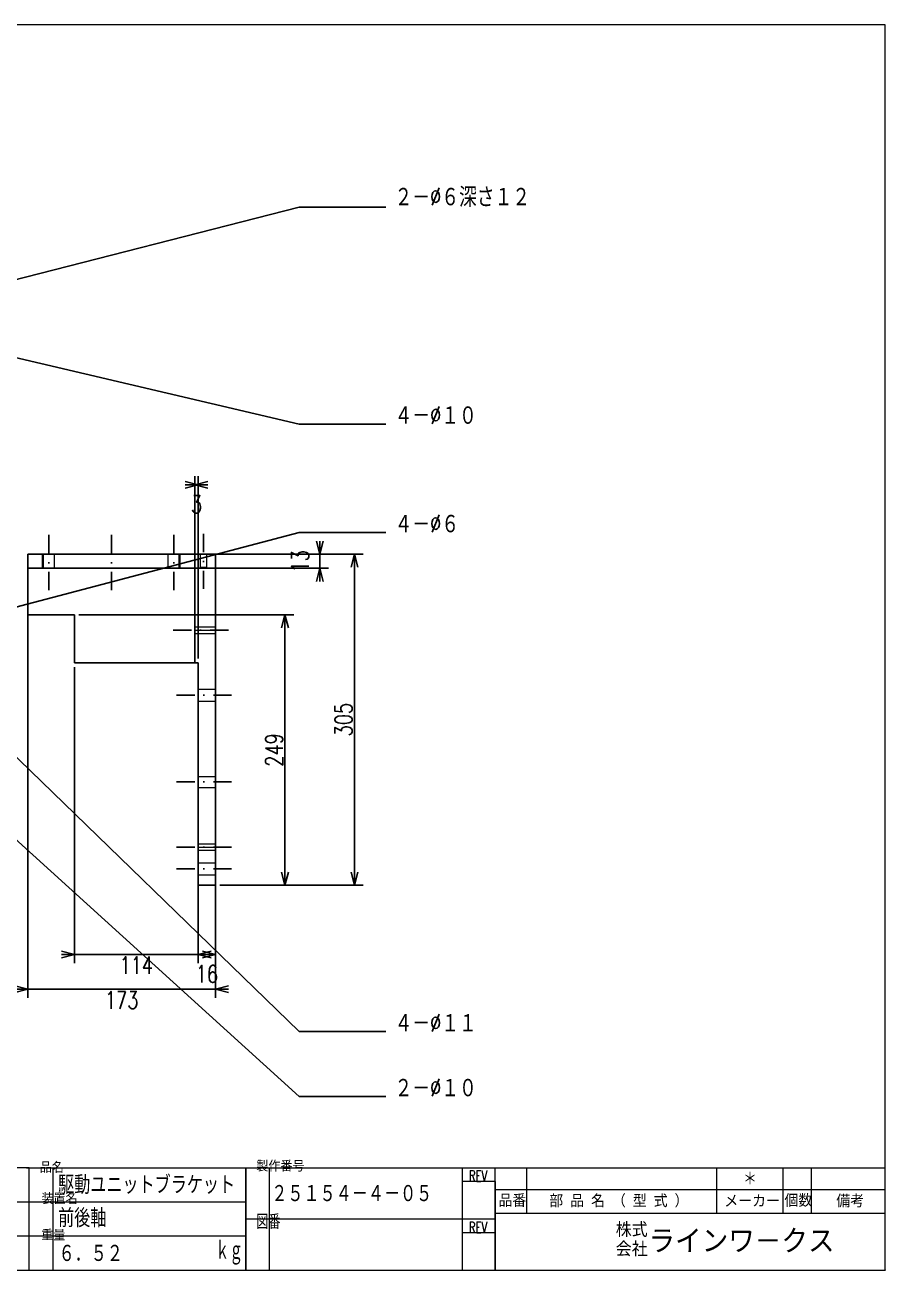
# Model space of a CAD drawing. Header units: millimetres. Extents: x 5 to 415, y 5 to 292.
# Drawn here: x 216.8 to 415, y 5 to 292 of the extents above; entities that cross this region are included whole.
import ezdxf

# ---------------------------------------------------------------- set-up
doc = ezdxf.new("R2010")
doc.units = ezdxf.units.MM
doc.header["$LTSCALE"] = 8.4
doc.linetypes.add('DASHDOT', pattern=[1, 0.5, -0.25, 0, -0.25])
doc.linetypes.add('HIDDEN', pattern=[1.905, 1.27, -0.635])
doc.layers.add('1', color=7, linetype='CONTINUOUS')
doc.layers.add('254', color=7, linetype='CONTINUOUS')
doc.styles.add('GMM001', font='txt.shx', dxfattribs={"bigfont": 'bigfont.shx'})
doc.styles.add('GMM003', font='txt.shx', dxfattribs={"width": 0.91125, "bigfont": 'bigfont.shx'})
doc.styles.add('GMM004', font='txt.shx', dxfattribs={"width": 0.666667, "bigfont": 'bigfont.shx'})
doc.styles.add('GMM007', font='txt.shx', dxfattribs={"width": 0.625, "bigfont": 'bigfont.shx'})
doc.styles.add('GMM008', font='txt.shx', dxfattribs={"width": 0.8, "bigfont": 'bigfont.shx'})
doc.styles.add('STANDARD1', font='TXT', dxfattribs={"bigfont": 'BIGFONT'})
doc.styles.add('VF003', font='txt.shx', dxfattribs={"width": 0.75})
doc.dimstyles.new('GEN013', dxfattribs={"dimtxt": 4, "dimasz": 3, "dimexe": 2, "dimexo": 1, "dimgap": 0.5, "dimtad": 3, "dimlfac": 4, "dimdsep": 46, "dimtxsty": 'VF003', "dimblk1": 'OPEN30', "dimblk2": 'OPEN30', "dimsah": 1, "dimcen": 1, "dimclrd": 3, "dimclre": 3, "dimclrt": 7, "dimazin": 3, "dimtfac": 1, "dimtmove": 0, "dimatfit": 3})
doc.dimstyles.new('GEN014', dxfattribs={"dimtxt": 4, "dimasz": 3, "dimexe": 2, "dimexo": 1, "dimgap": 0.5, "dimtad": 3, "dimlfac": 4, "dimdsep": 46, "dimtxsty": 'VF003', "dimblk1": 'OPEN30', "dimblk2": 'OPEN30', "dimsah": 1, "dimcen": 1, "dimclrd": 3, "dimclre": 3, "dimclrt": 7, "dimazin": 3, "dimtfac": 1, "dimtmove": 0, "dimatfit": 3})
doc.dimstyles.new('GEN015', dxfattribs={"dimtxt": 4, "dimasz": 3, "dimexe": 2, "dimexo": 1, "dimgap": 0.5, "dimtad": 3, "dimlfac": 4, "dimdsep": 46, "dimtxsty": 'VF003', "dimblk1": 'OPEN30', "dimblk2": 'OPEN30', "dimsah": 1, "dimcen": 1, "dimclrd": 3, "dimclre": 3, "dimclrt": 7, "dimazin": 3, "dimtfac": 1, "dimtmove": 0, "dimatfit": 3})
doc.dimstyles.new('GEN016', dxfattribs={"dimtxt": 4, "dimasz": 3, "dimexe": 2, "dimexo": 1, "dimgap": 0.5, "dimtad": 3, "dimlfac": 4, "dimdsep": 46, "dimtxsty": 'VF003', "dimblk1": 'OPEN30', "dimblk2": 'OPEN30', "dimsah": 1, "dimcen": 1, "dimclrd": 3, "dimclre": 3, "dimclrt": 7, "dimazin": 3, "dimtfac": 1, "dimtmove": 0, "dimatfit": 3})
doc.dimstyles.new('GEN017', dxfattribs={"dimtxt": 4, "dimasz": 3, "dimexe": 2, "dimexo": 1, "dimgap": 0.5, "dimtad": 3, "dimlfac": 4, "dimdsep": 46, "dimtxsty": 'VF003', "dimblk1": 'OPEN30', "dimblk2": 'OPEN30', "dimsah": 1, "dimcen": 1, "dimclrd": 3, "dimclre": 3, "dimclrt": 7, "dimazin": 3, "dimtfac": 1, "dimtmove": 0, "dimatfit": 3})
doc.dimstyles.new('GEN018', dxfattribs={"dimtxt": 4, "dimasz": 3, "dimexe": 2, "dimexo": 1, "dimgap": 0.5, "dimtad": 3, "dimlfac": 4, "dimdsep": 46, "dimtxsty": 'VF003', "dimblk1": 'OPEN30', "dimblk2": 'OPEN30', "dimsah": 1, "dimcen": 1, "dimclrd": 3, "dimclre": 3, "dimclrt": 7, "dimazin": 3, "dimtfac": 1, "dimtmove": 0, "dimatfit": 3})
doc.dimstyles.new('GEN019', dxfattribs={"dimtxt": 4, "dimasz": 3, "dimexe": 2, "dimexo": 1, "dimgap": 0.5, "dimtad": 3, "dimlfac": 4, "dimdsep": 46, "dimtxsty": 'VF003', "dimblk1": 'OPEN30', "dimblk2": 'OPEN30', "dimsah": 1, "dimcen": 1, "dimclrd": 3, "dimclre": 3, "dimclrt": 7, "dimazin": 3, "dimtfac": 1, "dimtmove": 0, "dimatfit": 3})
doc.dimstyles.new('GENLDR', dxfattribs={"dimtxt": 4, "dimasz": 3, "dimexe": 2, "dimexo": 1, "dimgap": 0.5, "dimtad": 3, "dimlfac": 4, "dimdsep": 46, "dimtxsty": 'VF003', "dimblk1": 'OPEN30', "dimblk2": 'OPEN30', "dimsah": 1, "dimcen": 1, "dimclrd": 3, "dimclre": 3, "dimclrt": 7, "dimazin": 3, "dimtfac": 1, "dimtmove": 0, "dimatfit": 3})

# ---------------------------------------------------------------- blocks, each defined once
blk = doc.blocks.new('_OPEN30')
at = {"color": 0, "linetype": 'BYBLOCK'}
blk.add_line((0, 0), (-1, 0), dxfattribs=at)
blk.add_lwpolyline([(-1, 0.259), (0, 0), (-1, -0.259)], dxfattribs=at)
blk = doc.blocks.new('*D13')
at = {"color": 3}
for p, q in [((229.25, 156), (278.75, 156)), ((276.75, 96.75), (276.75, 153)), ((261.75, 93.75), (278.75, 93.75))]:
    blk.add_line(p, q, dxfattribs=at)
at = {"layer": 'Defpoints'}
for p in [(228.25, 156), (260.75, 93.75), (276.75, 93.75)]:
    blk.add_point(p, dxfattribs=at)
at = {"layer": '1', "color": 3, "xscale": 3, "yscale": 3}
for p, rotation in [((276.75, 156), 90), ((276.75, 93.75), 270)]:
    blk.add_blockref('_OPEN30', p, dxfattribs=dict(at, rotation=rotation))
at = {"layer": '1', "color": 7, "insert": (274.25, 124.875), "char_height": 4, "attachment_point": 5, "rotation": 90, "style": 'VF003'}
blk.add_mtext('249', dxfattribs=at)
blk = doc.blocks.new('*D14')
at = {"color": 3}
for p, q in [((218.5, 170), (286.75, 170)), ((284.75, 166.75), (284.75, 170)), ((218.5, 166.75), (286.75, 166.75))]:
    blk.add_line(p, q, dxfattribs=at)
at = {"layer": 'Defpoints'}
for p in [(217.5, 170), (217.5, 166.75), (284.75, 166.75)]:
    blk.add_point(p, dxfattribs=at)
at = {"layer": '1', "color": 3, "xscale": 3, "yscale": 3}
for p, rotation in [((284.75, 170), 270), ((284.75, 166.75), 90)]:
    blk.add_blockref('_OPEN30', p, dxfattribs=dict(at, rotation=rotation))
at = {"layer": '1', "color": 7, "insert": (280.25, 168.375), "char_height": 4, "attachment_point": 5, "rotation": 90, "style": 'VF003'}
blk.add_mtext('13', dxfattribs=at)
blk = doc.blocks.new('*D15')
at = {"color": 3}
for p, q in [((261.75, 170), (294.75, 170)), ((292.75, 96.75), (292.75, 167)), ((261.75, 93.75), (294.75, 93.75))]:
    blk.add_line(p, q, dxfattribs=at)
at = {"layer": 'Defpoints'}
for p in [(260.75, 170), (260.75, 93.75), (292.75, 93.75)]:
    blk.add_point(p, dxfattribs=at)
at = {"layer": '1', "color": 3, "xscale": 3, "yscale": 3}
for p, rotation in [((292.75, 170), 90), ((292.75, 93.75), 270)]:
    blk.add_blockref('_OPEN30', p, dxfattribs=dict(at, rotation=rotation))
at = {"layer": '1', "color": 7, "insert": (290.25, 131.875), "char_height": 4, "attachment_point": 5, "rotation": 90, "style": 'VF003'}
blk.add_mtext('305', dxfattribs=at)
blk = doc.blocks.new('*D16')
at = {"color": 3}
for p, q in [((256.75, 92.75), (256.75, 75.75)), ((260.75, 92.75), (260.75, 75.75)), ((260.75, 77.75), (256.75, 77.75))]:
    blk.add_line(p, q, dxfattribs=at)
at = {"layer": 'Defpoints'}
for p in [(256.75, 93.75), (260.75, 93.75), (260.75, 77.75)]:
    blk.add_point(p, dxfattribs=at)
at = {"layer": '1', "color": 3, "xscale": 3, "yscale": 3, "rotation": 180}
blk.add_blockref('_OPEN30', (256.75, 77.75), dxfattribs=at)
at = {"layer": '1', "color": 3, "xscale": 3, "yscale": 3}
blk.add_blockref('_OPEN30', (260.75, 77.75), dxfattribs=at)
at = {"layer": '1', "color": 7, "insert": (258.75, 73.25), "char_height": 4, "attachment_point": 5, "style": 'VF003'}
blk.add_mtext('16', dxfattribs=at)
blk = doc.blocks.new('*D17')
at = {"color": 3}
for p, q in [((217.5, 169), (217.5, 67.75)), ((260.75, 169), (260.75, 67.75)), ((263.75, 69.75), (214.5, 69.75))]:
    blk.add_line(p, q, dxfattribs=at)
at = {"layer": 'Defpoints'}
for p in [(217.5, 170), (260.75, 170), (260.75, 69.75)]:
    blk.add_point(p, dxfattribs=at)
at = {"layer": '1', "color": 3, "xscale": 3, "yscale": 3}
blk.add_blockref('_OPEN30', (217.5, 69.75), dxfattribs=at)
at = {"layer": '1', "color": 3, "xscale": 3, "yscale": 3, "rotation": 180}
blk.add_blockref('_OPEN30', (260.75, 69.75), dxfattribs=at)
at = {"layer": '1', "color": 7, "insert": (239.125, 67.25), "char_height": 4, "attachment_point": 5, "style": 'VF003'}
blk.add_mtext('173', dxfattribs=at)
blk = doc.blocks.new('*D18')
at = {"color": 3}
for p, q in [((228.25, 144), (228.25, 75.75)), ((256.75, 144), (256.75, 75.75)), ((259.75, 77.75), (225.25, 77.75))]:
    blk.add_line(p, q, dxfattribs=at)
at = {"layer": 'Defpoints'}
for p in [(228.25, 145), (256.75, 145), (256.75, 77.75)]:
    blk.add_point(p, dxfattribs=at)
at = {"layer": '1', "color": 3, "xscale": 3, "yscale": 3}
blk.add_blockref('_OPEN30', (228.25, 77.75), dxfattribs=at)
at = {"layer": '1', "color": 3, "xscale": 3, "yscale": 3, "rotation": 180}
blk.add_blockref('_OPEN30', (256.75, 77.75), dxfattribs=at)
at = {"layer": '1', "color": 7, "insert": (242.5, 75.25), "char_height": 4, "attachment_point": 5, "style": 'VF003'}
blk.add_mtext('114', dxfattribs=at)
blk = doc.blocks.new('*D19')
at = {"color": 3}
for p, q in [((256, 146), (256, 188)), ((256.75, 146), (256.75, 188)), ((256.75, 186), (256, 186))]:
    blk.add_line(p, q, dxfattribs=at)
at = {"layer": 'Defpoints'}
for p in [(256.75, 186), (256, 145), (256.75, 145)]:
    blk.add_point(p, dxfattribs=at)
at = {"layer": '1', "color": 3, "xscale": 3, "yscale": 3}
blk.add_blockref('_OPEN30', (256.75, 186), dxfattribs=at)
at = {"layer": '1', "color": 3, "xscale": 3, "yscale": 3, "rotation": 180}
blk.add_blockref('_OPEN30', (256, 186), dxfattribs=at)
at = {"layer": '1', "color": 7, "insert": (256.375, 181.5), "char_height": 4, "attachment_point": 5, "style": 'VF003'}
blk.add_mtext('3', dxfattribs=at)

msp = doc.modelspace()

# ---------------------------------------------------------------- linework, layer by layer
at = {"color": 3, "linetype": 'DASHDOT'}
for p, q in [((222.375, 161.75), (222.375, 175)), ((236.75, 161.75), (236.75, 175)), ((251.125, 161.75), (251.125, 175)), ((258, 162), (258, 175)), ((251, 152.5), (265.75, 152.5)), ((251.75, 137.5), (265.75, 137.5)), ((251.75, 117.5), (265.75, 117.5)), ((251.75, 102.5), (265.75, 102.5)), ((251.75, 97.5), (265.75, 97.5))]:
    msp.add_line(p, q, dxfattribs=at)
at = {"color": 7, "linetype": 'Continuous', "lineweight": 25}
for p, q in [((217.5, 170), (217.5, 166.75)), ((260.75, 170), (217.5, 170)), ((260.75, 93.75), (260.75, 170)), ((217.5, 166.75), (256, 166.75)), ((217.5, 166.75), (217.5, 156)), ((256, 166.75), (256, 145)), ((217.5, 156), (228.25, 156)), ((228.25, 156), (228.25, 145)), ((228.25, 145), (256, 145)), ((256, 145), (256.75, 145)), ((256.75, 145), (256.75, 93.75)), ((256.75, 93.75), (260.75, 93.75))]:
    msp.add_line(p, q, dxfattribs=at)
at = {"color": 7, "linetype": 'HIDDEN', "lineweight": 18}
for p, q in [((220.875, 166.75), (220.875, 170)), ((221.125, 166.75), (221.125, 170)), ((223.625, 166.75), (223.625, 170)), ((249.875, 166.75), (249.875, 170)), ((252.375, 166.75), (252.375, 170)), ((252.625, 166.75), (252.625, 170)), ((257.25, 167), (257.25, 170)), ((258.75, 167), (258.75, 170)), ((257.25, 167), (258.75, 167)), ((256, 153.25), (260.75, 153.25)), ((256, 152.5), (260.75, 152.5)), ((256, 151.75), (260.75, 151.75)), ((256.75, 138.875), (260.75, 138.875)), ((256.75, 136.125), (260.75, 136.125)), ((256.75, 118.75), (260.75, 118.75)), ((256.75, 116.25), (260.75, 116.25)), ((256.75, 103.25), (260.75, 103.25)), ((256.75, 102.5), (260.75, 102.5)), ((256.75, 101.75), (260.75, 101.75)), ((256.75, 98.875), (260.75, 98.875)), ((256.75, 96.125), (260.75, 96.125))]:
    msp.add_line(p, q, dxfattribs=at)
at = {"layer": '1', "color": 3, "linetype": 'CONTINUOUS', "lineweight": 9}
for p, q in [((217.8288, 28.5895), (202.2429, 28.5895)), ((267.7132, 28.5895), (267.7132, 5)), ((325.18, 25.412), (325.18, 5)), ((182.0233, 20.7263), (217.8288, 20.7263)), ((182.0233, 12.8632), (217.8288, 12.8632))]:
    msp.add_line(p, q, dxfattribs=at)
at = {"layer": '1', "color": 7, "linetype": 'CONTINUOUS', "lineweight": 20}
msp.add_lwpolyline([(5, 292), (5, 5), (415, 5), (415, 292)], close=True, dxfattribs=at)
at = {"layer": '1', "color": 3}
msp.add_point((415, 5), dxfattribs=at)
at = {"layer": '254', "color": 3, "linetype": 'CONTINUOUS', "lineweight": 9}
for p, q in [((217.1631, 28.5895), (325.18, 28.5895)), ((217.8288, 5), (217.8288, 28.5895)), ((223.3049, 5), (223.3049, 28.5895)), ((267.7132, 5), (267.7132, 28.5895)), ((273.1894, 16.7948), (273.1894, 28.5895)), ((317.5977, 28.5895), (317.5977, 16.7948)), ((325.18, 23.5895), (325.18, 28.5895)), ((325.18, 28.5895), (415, 28.5895)), ((332.47, 23.5895), (332.47, 28.5895)), ((376.21, 23.5895), (376.21, 28.5895)), ((391.519, 23.5895), (391.519, 28.5895)), ((398.08, 23.5895), (398.08, 28.5895)), ((317.5977, 25.4723), (325.18, 25.4723)), ((325.18, 23.5895), (415, 23.5895)), ((325.18, 18.122), (325.18, 23.5895)), ((332.47, 18.122), (332.47, 23.5895)), ((376.21, 18.122), (376.21, 23.5895)), ((391.519, 18.122), (391.519, 23.5895)), ((398.08, 18.122), (398.08, 23.5895)), ((217.8288, 20.7263), (267.7132, 20.7263)), ((325.18, 5), (325.18, 18.122)), ((325.18, 18.122), (415, 18.122)), ((267.7132, 16.7948), (325.18, 16.7948)), ((273.1894, 5), (273.1894, 16.7948)), ((317.5977, 16.7947), (317.5977, 5)), ((217.8288, 12.8632), (267.7132, 12.8632)), ((317.5977, 13.6776), (325.18, 13.6776))]:
    msp.add_line(p, q, dxfattribs=at)
at = {"layer": '254', "color": 7, "linetype": 'CONTINUOUS', "lineweight": 20}
msp.add_line((217.8288, 5), (217.8288, 28.5895), dxfattribs=at)

# ---------------------------------------------------------------- texts
at = {"attachment_point": 7, "style": 'GMM008'}
for s, insert, char_height in [('\\T1.000000;駆動ユニットブラケット', (224.477, 22.51), 4.2124), ('\\T1.000000;２５１５４－４－０５', (273.605, 20.498), 4.2124), ('\\T1.000000;前後軸', (224.477, 14.877), 4.2124), ('\\T1.000000;６．５２', (224.593, 6.704), 4.212411)]:
    msp.add_mtext(s, dxfattribs=dict(at, insert=insert, char_height=char_height))
at = {"layer": '1', "char_height": 4, "attachment_point": 7, "style": 'VF003'}
for s, insert in [('\\A1;２－%%c６深さ１２', (302, 250)), ('\\A1;４－%%c１０', (302, 200)), ('\\A1;４－%%c６', (302, 175)), ('\\A1;４－%%c１１', (302, 60)), ('\\A1;２－%%c１０', (302, 45))]:
    msp.add_mtext(s, dxfattribs=dict(at, insert=insert))
at = {"layer": '254', "color": 3, "lineweight": 9, "style": 'STANDARD1'}
for s, p in [('品名', (220.2356, 27.4087)), ('製作番号', (270.1493, 27.7128)), ('装置名', (220.6375, 20.2131)), ('重量', (220.5928, 11.8038))]:
    msp.add_text(s, height=2.52745, dxfattribs=at).set_placement(p)
at = {"layer": '254', "color": 3, "lineweight": 9, "style": 'STANDARD1', "width": 0.75}
msp.add_text('図番', height=3.36993, dxfattribs=at).set_placement((270.1493, 14.4564))
at = {"layer": '254', "color": 3, "lineweight": 9, "line_spacing_factor": 0.8}
for s, insert, char_height, attachment_point, style in [('\\T1.000000;REV', (319.1175, 25.4577), 2.527446, 7, 'GMM004'), ('\\T1.000000;品番', (325.919, 19.5612), 2.916, 7, 'GMM001'), ('\\T1.500000;部品名（型式）', (354.4707, 20.9138), 2.916, 5, 'GMM001'), ('\\T1.000000;メーカー', (384.3684, 20.9138), 2.916, 5, 'GMM001'), ('\\T1.000000;個数', (391.8314, 19.5612), 2.916, 7, 'GMM001'), ('\\T1.000000;備考', (406.9745, 20.9138), 2.916, 5, 'GMM001'), ('\\T1.000000;REV', (319.1175, 13.5919), 2.527446, 7, 'GMM004')]:
    msp.add_mtext(s, dxfattribs=dict(at, insert=insert, char_height=char_height, attachment_point=attachment_point, style=style))
at = {"layer": '254', "color": 7, "lineweight": 20, "line_spacing_factor": 0.8}
for s, insert, char_height, attachment_point, style in [('\\T1.000000;＊', (383.879, 24.4561), 3.2, 8, 'GMM003'), ('{\\T1.000000;株式}\\P{\\T1.000000;会社}', (352.9478, 12.0526), 3.339762, 4, 'GMM001'), ('\\T1.000000;ラインワ－クス', (360.498, 11.6314), 5.566269, 4, 'GMM001'), ('\\T1.000000;ｋｇ', (267.0904, 6.2413), 4.622673, 9, 'GMM007')]:
    msp.add_mtext(s, dxfattribs=dict(at, insert=insert, char_height=char_height, attachment_point=attachment_point, style=style))

# ---------------------------------------------------------------- dimensions: what is measured, and where the dimension line sits
at = {"layer": '1'}
for base, p1, p2, dimstyle, picture, middle in [((256.75, 186), (256.75, 145), (256, 145), 'GEN019', '*D19', (256.375, 181.5)), ((260.75, 69.75), (260.75, 170), (217.5, 170), 'GEN017', '*D17', (239.125, 67.25)), ((256.75, 77.75), (256.75, 145), (228.25, 145), 'GEN018', '*D18', (242.5, 75.25)), ((260.75, 77.75), (260.75, 93.75), (256.75, 93.75), 'GEN016', '*D16', (258.75, 73.25))]:
    dim = msp.add_linear_dim(base=base, p1=p1, p2=p2, dimstyle=dimstyle, dxfattribs=at)
    dim.commit()
    dim.dimension.update_dxf_attribs({"geometry": picture, "text_midpoint": middle})
for base, p1, p2, dimstyle, picture, middle in [((284.75, 166.75), (217.5, 166.75), (217.5, 170), 'GEN014', '*D14', (280.25, 168.375)), ((292.75, 93.75), (260.75, 93.75), (260.75, 170), 'GEN015', '*D15', (290.25, 131.875)), ((276.75, 93.75), (260.75, 93.75), (228.25, 156), 'GEN013', '*D13', (274.25, 124.875))]:
    dim = msp.add_linear_dim(base=base, p1=p1, p2=p2, angle=90, dimstyle=dimstyle, dxfattribs=at)
    dim.commit()
    dim.dimension.update_dxf_attribs({"geometry": picture, "text_midpoint": middle})

# ---------------------------------------------------------------- leaders
for points in [[(184.125, 225.5), (280, 250), (300, 250)], [(200.75, 218.625), (280, 200), (300, 200)], [(194.5, 152.5), (280, 175), (300, 175)], [(200.125, 137.5), (280, 60), (300, 60)], [(200.125, 117.5), (280, 45), (300, 45)]]:
    msp.add_leader(points, dimstyle='GENLDR', dxfattribs=at)

doc.saveas('drawing.dxf')
